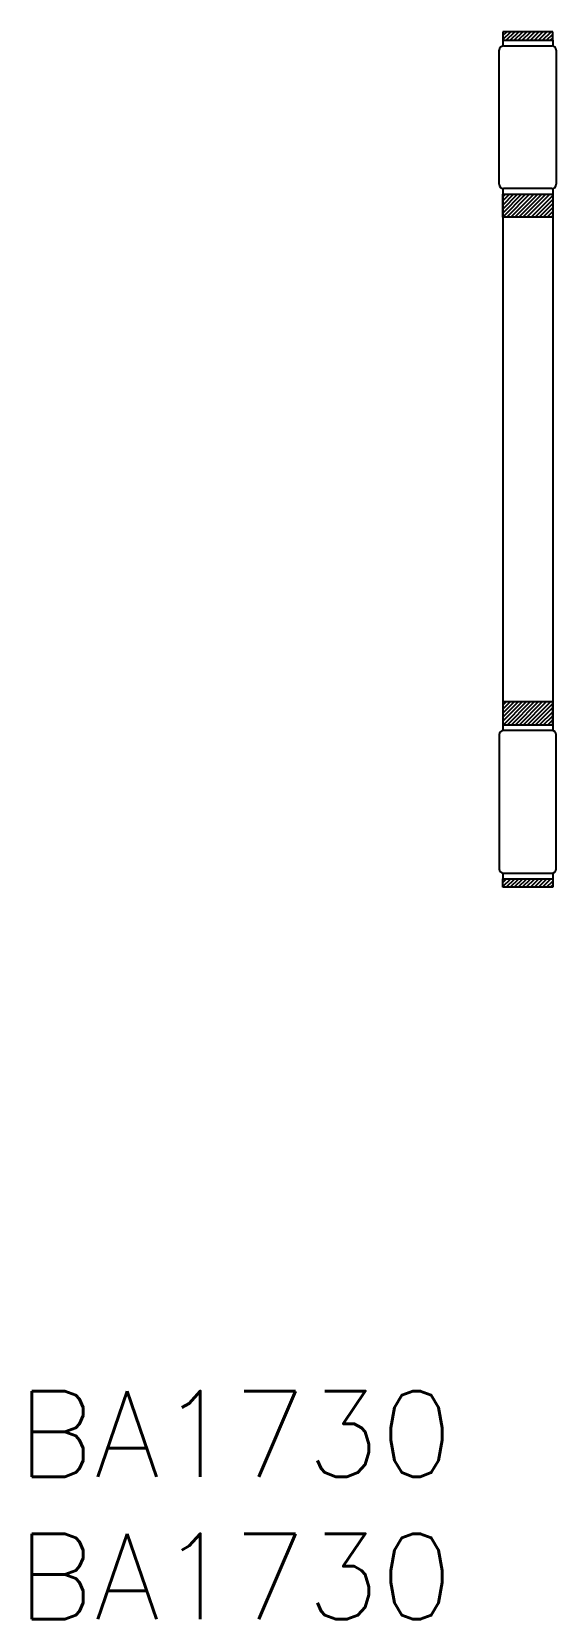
# Model space of a CAD drawing. Extents: x 45.3 to 101.7, y 37.3 to 93.
# Drawn here: x 45.3 to 63.7, y 37.3 to 93 of the extents above.
import ezdxf
from ezdxf.enums import TextEntityAlignment as Align

# ---------------------------------------------------------------- set-up
doc = ezdxf.new("R2010")
doc.units = 0
doc.layers.get('0').update_dxf_attribs({"linetype": 'CONTINUOUS'})
doc.styles.get("Standard").update_dxf_attribs({"font": 'txt.shx', "bigfont": 'extfont.shx'})

msp = doc.modelspace()

# ---------------------------------------------------------------- linework, layer by layer
at = {"color": 7, "linetype": 'CONTINUOUS'}
for p, q in [((61.824, 92.962), (61.824, 92.662)), ((63.574, 92.962), (61.824, 92.962)), ((61.824, 92.962), (61.824, 92.662)), ((63.574, 92.962), (61.824, 92.962)), ((61.824, 92.685), (62.101, 92.962)), ((61.824, 92.826), (61.96, 92.962)), ((61.824, 92.662), (63.574, 92.662)), ((61.824, 92.662), (61.824, 92.46)), ((61.824, 92.662), (63.574, 92.662)), ((61.849, 92.462), (63.549, 92.462)), ((61.943, 92.662), (62.243, 92.962)), ((62.084, 92.662), (62.384, 92.962)), ((62.226, 92.662), (62.526, 92.962)), ((62.367, 92.662), (62.667, 92.962)), ((62.508, 92.662), (62.808, 92.962)), ((62.65, 92.662), (62.95, 92.962)), ((62.791, 92.662), (63.091, 92.962)), ((62.933, 92.662), (63.233, 92.962)), ((63.074, 92.662), (63.374, 92.962)), ((63.216, 92.662), (63.516, 92.962)), ((63.357, 92.662), (63.574, 92.879)), ((63.498, 92.662), (63.574, 92.738)), ((63.574, 92.662), (63.574, 92.962)), ((63.574, 92.662), (63.574, 92.962)), ((63.574, 92.662), (63.574, 92.46)), ((61.699, 87.612), (61.699, 92.312)), ((63.699, 92.312), (63.699, 87.612)), ((61.824, 87.464), (61.824, 77.962)), ((63.549, 87.462), (61.849, 87.462)), ((63.574, 87.464), (63.574, 77.962)), ((61.824, 86.462), (61.824, 87.262)), ((61.824, 87.262), (63.574, 87.262)), ((61.824, 86.462), (61.824, 87.262)), ((61.824, 87.262), (63.574, 87.262)), ((61.824, 86.462), (62.624, 87.262)), ((61.824, 86.604), (62.482, 87.262)), ((61.824, 86.745), (62.341, 87.262)), ((61.824, 86.886), (62.2, 87.262)), ((61.824, 87.028), (62.058, 87.262)), ((61.824, 87.169), (61.917, 87.262)), ((61.965, 86.462), (62.765, 87.262)), ((62.107, 86.462), (62.907, 87.262)), ((62.248, 86.462), (63.048, 87.262)), ((62.39, 86.462), (63.19, 87.262)), ((62.531, 86.462), (63.331, 87.262)), ((62.672, 86.462), (63.472, 87.262)), ((62.814, 86.462), (63.574, 87.222)), ((62.955, 86.462), (63.574, 87.081)), ((63.097, 86.462), (63.574, 86.939)), ((63.574, 87.262), (63.574, 86.462)), ((63.574, 87.262), (63.574, 86.462)), ((63.574, 86.462), (61.824, 86.462)), ((63.574, 86.462), (61.824, 86.462)), ((63.238, 86.462), (63.574, 86.798)), ((63.38, 86.462), (63.574, 86.656)), ((63.521, 86.462), (63.574, 86.515)), ((61.824, 77.962), (61.824, 68.46)), ((63.574, 77.962), (63.574, 68.46)), ((63.574, 69.462), (61.824, 69.462)), ((61.824, 69.462), (61.824, 68.662)), ((63.574, 69.462), (61.824, 69.462)), ((61.824, 69.462), (61.824, 68.662)), ((61.824, 68.784), (62.502, 69.462)), ((61.824, 68.926), (62.36, 69.462)), ((61.824, 69.067), (62.219, 69.462)), ((61.824, 69.209), (62.077, 69.462)), ((61.824, 69.35), (61.936, 69.462)), ((61.843, 68.662), (62.643, 69.462)), ((61.984, 68.662), (62.784, 69.462)), ((62.126, 68.662), (62.926, 69.462)), ((62.267, 68.662), (63.067, 69.462)), ((62.409, 68.662), (63.209, 69.462)), ((62.55, 68.662), (63.35, 69.462)), ((62.692, 68.662), (63.492, 69.462)), ((62.833, 68.662), (63.574, 69.403)), ((62.974, 68.662), (63.574, 69.262)), ((63.116, 68.662), (63.574, 69.12)), ((63.574, 68.662), (63.574, 69.462)), ((63.574, 68.662), (63.574, 69.462)), ((61.824, 68.662), (63.574, 68.662)), ((61.824, 68.662), (63.574, 68.662)), ((63.257, 68.662), (63.574, 68.979)), ((63.399, 68.662), (63.574, 68.837)), ((63.54, 68.662), (63.574, 68.696)), ((61.699, 68.312), (61.699, 63.612)), ((63.549, 68.462), (61.849, 68.462)), ((63.699, 63.612), (63.699, 68.312)), ((61.824, 63.464), (61.824, 63.262)), ((61.849, 63.462), (63.549, 63.462)), ((63.574, 63.464), (63.574, 63.262)), ((61.824, 62.962), (61.824, 63.262)), ((61.824, 63.262), (63.574, 63.262)), ((61.824, 62.962), (61.824, 63.262)), ((61.824, 63.262), (63.574, 63.262)), ((61.824, 62.986), (62.1, 63.262)), ((61.824, 63.128), (61.958, 63.262)), ((63.574, 62.962), (61.824, 62.962)), ((63.574, 62.962), (61.824, 62.962)), ((61.941, 62.962), (62.241, 63.262)), ((62.083, 62.962), (62.383, 63.262)), ((62.224, 62.962), (62.524, 63.262)), ((62.366, 62.962), (62.666, 63.262)), ((62.507, 62.962), (62.807, 63.262)), ((62.648, 62.962), (62.948, 63.262)), ((62.79, 62.962), (63.09, 63.262)), ((62.931, 62.962), (63.231, 63.262)), ((63.073, 62.962), (63.373, 63.262)), ((63.214, 62.962), (63.514, 63.262)), ((63.355, 62.962), (63.574, 63.181)), ((63.497, 62.962), (63.574, 63.039)), ((63.574, 63.262), (63.574, 62.962)), ((63.574, 63.262), (63.574, 62.962))]:
    msp.add_line(p, q, dxfattribs=at)
for centre, start, end in [((61.849, 92.312), 90, 180), ((63.549, 92.312), 0, 90), ((61.849, 87.612), 180, 270), ((63.549, 87.612), 270, 0), ((61.849, 68.312), 90, 180), ((63.549, 68.312), 0, 90), ((61.849, 63.612), 180, 270), ((63.549, 63.612), 270, 0)]:
    msp.add_arc(centre, 0.15, start, end, dxfattribs=at)

# ---------------------------------------------------------------- texts
for p in [(44.782, 43.795), (44.782, 38.795)]:
    msp.add_text('BA1730', height=3, dxfattribs=at).set_placement(p, align=Align.MIDDLE_LEFT)

doc.saveas('drawing.dxf')
